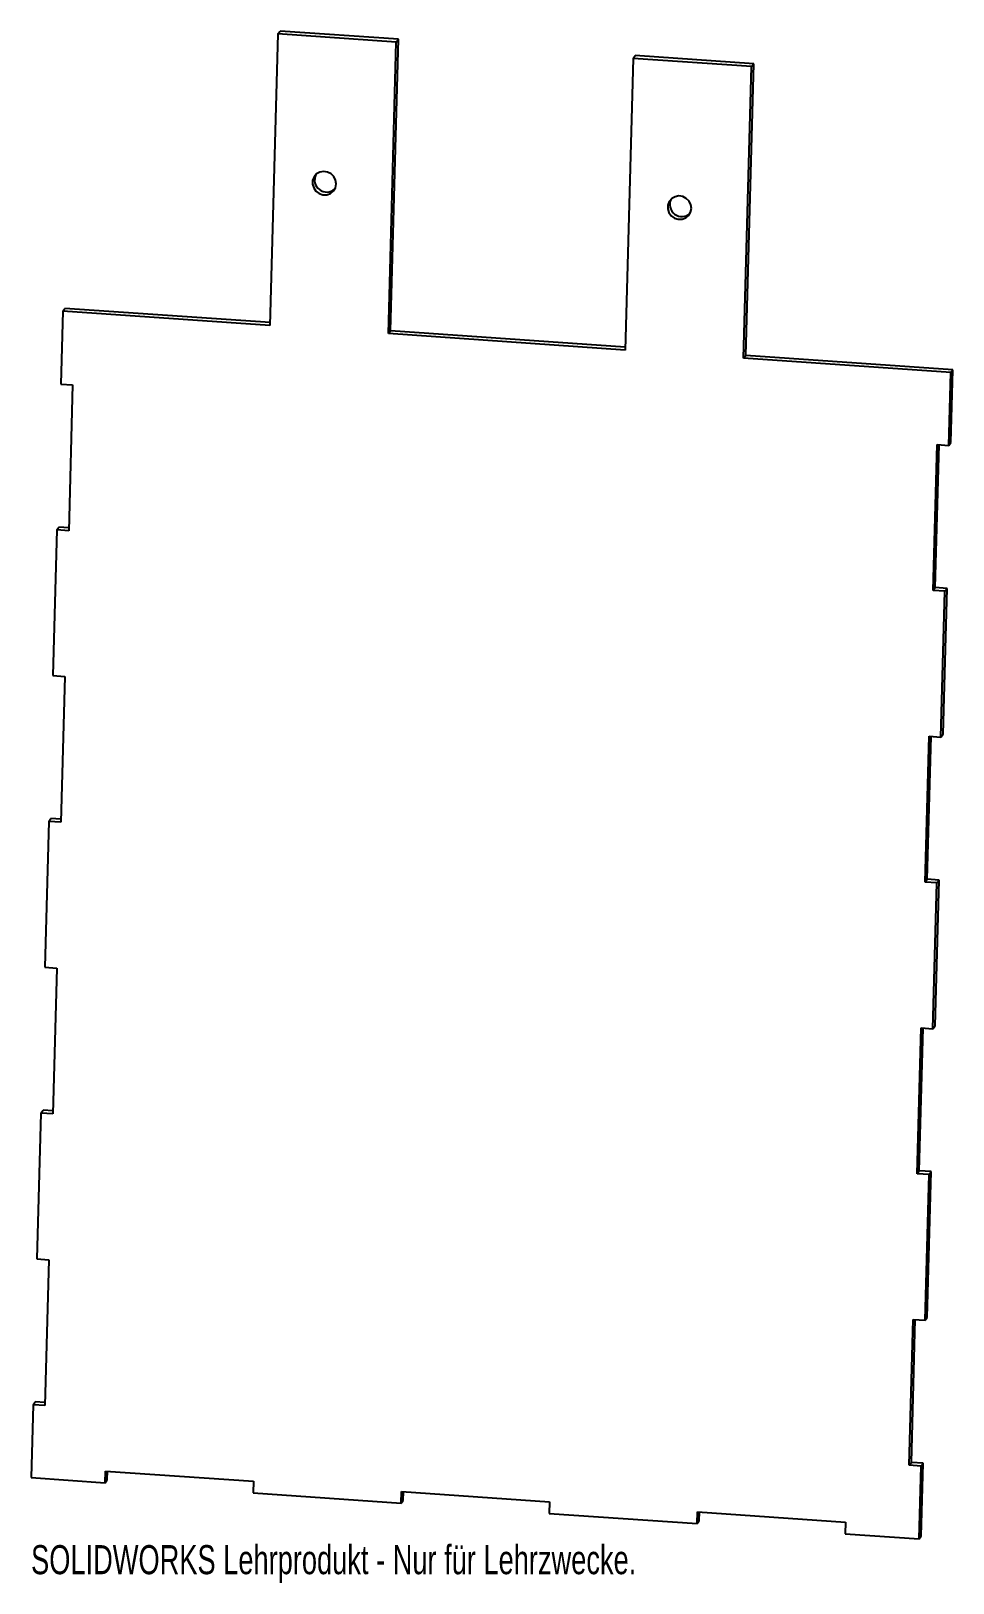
# Model space of a CAD drawing. Header units: millimetres. Extents: x 0 to 153, y -18 to 240.
import ezdxf

# ---------------------------------------------------------------- set-up
doc = ezdxf.new("R2010")
doc.units = ezdxf.units.MM
doc.styles.add('SLDTEXTSTYLE0', font='TXT', dxfattribs={"width": 0.7})

msp = doc.modelspace()

# ---------------------------------------------------------------- linework, layer by layer
at = {"color": 7, "linetype": 'Continuous', "lineweight": 25}
for p, q in [((40.67, 239.58), (41.02, 240.05)), ((60.7, 238.69), (41.02, 240.05)), ((40.67, 239.58), (39.35, 191.09)), ((60.35, 238.22), (40.67, 239.58)), ((59.03, 189.73), (60.35, 238.22)), ((59.38, 190.2), (60.7, 238.69)), ((60.35, 238.22), (60.7, 238.69)), ((99.71, 235.49), (98.39, 187.01)), ((99.71, 235.49), (100.06, 235.96)), ((119.38, 234.13), (99.71, 235.49)), ((119.74, 234.6), (100.06, 235.96)), ((118.07, 185.65), (119.38, 234.13)), ((118.42, 186.11), (119.74, 234.6)), ((119.38, 234.13), (119.74, 234.6)), ((4.92, 193.47), (5.27, 193.94)), ((39.37, 191.58), (5.27, 193.94)), ((4.92, 193.47), (4.59, 181.35)), ((39.35, 191.09), (4.92, 193.47)), ((59.03, 189.73), (59.38, 190.2)), ((98.39, 187.01), (59.03, 189.73)), ((98.4, 187.5), (59.38, 190.2)), ((118.07, 185.65), (118.42, 186.11)), ((152.86, 183.73), (118.42, 186.11)), ((152.5, 183.26), (118.07, 185.65)), ((152.17, 171.14), (152.5, 183.26)), ((152.5, 183.26), (152.86, 183.73)), ((152.53, 171.61), (152.86, 183.73)), ((4.59, 181.35), (6.55, 181.22)), ((6.55, 181.22), (5.9, 156.97)), ((149.55, 147.03), (150.21, 171.28)), ((149.9, 147.5), (150.55, 171.25)), ((150.21, 171.28), (152.17, 171.14)), ((152.17, 171.14), (152.53, 171.61)), ((3.93, 157.11), (4.28, 157.58)), ((5.91, 157.47), (4.28, 157.58)), ((3.93, 157.11), (3.27, 132.87)), ((5.9, 156.97), (3.93, 157.11)), ((149.55, 147.03), (149.9, 147.5)), ((151.87, 147.37), (149.9, 147.5)), ((151.21, 123.12), (151.87, 147.37)), ((151.52, 146.9), (151.87, 147.37)), ((151.52, 146.9), (149.55, 147.03)), ((150.86, 122.66), (151.52, 146.9)), ((3.27, 132.87), (5.24, 132.73)), ((5.24, 132.73), (4.58, 108.49)), ((148.23, 98.55), (148.89, 122.79)), ((148.58, 99.02), (149.23, 122.77)), ((148.89, 122.79), (150.86, 122.66)), ((150.86, 122.66), (151.21, 123.12)), ((2.61, 108.62), (1.95, 84.38)), ((2.61, 108.62), (2.96, 109.09)), ((4.58, 108.49), (2.61, 108.62)), ((4.59, 108.98), (2.96, 109.09)), ((148.23, 98.55), (148.58, 99.02)), ((150.2, 98.41), (148.23, 98.55)), ((150.55, 98.88), (148.58, 99.02)), ((149.54, 74.17), (150.2, 98.41)), ((149.89, 74.64), (150.55, 98.88)), ((150.2, 98.41), (150.55, 98.88)), ((1.95, 84.38), (3.92, 84.25)), ((3.92, 84.25), (3.26, 60)), ((146.91, 50.06), (147.57, 74.31)), ((147.27, 50.53), (147.91, 74.28)), ((147.57, 74.31), (149.54, 74.17)), ((149.54, 74.17), (149.89, 74.64)), ((1.29, 60.14), (0.63, 35.9)), ((1.29, 60.14), (1.65, 60.61)), ((3.26, 60), (1.29, 60.14)), ((3.27, 60.49), (1.65, 60.61)), ((146.91, 50.06), (147.27, 50.53)), ((148.88, 49.93), (146.91, 50.06)), ((149.23, 50.4), (147.27, 50.53)), ((148.22, 25.68), (148.88, 49.93)), ((148.58, 26.15), (149.23, 50.4)), ((148.88, 49.93), (149.23, 50.4)), ((0.63, 35.9), (2.6, 35.76)), ((2.6, 35.76), (1.94, 11.52)), ((145.6, 1.58), (146.25, 25.82)), ((146.25, 25.82), (148.22, 25.68)), ((148.22, 25.68), (148.58, 26.15)), ((145.95, 2.05), (146.59, 25.8)), ((-0.02, 11.65), (-0.35, -0.47)), ((-0.02, 11.65), (0.33, 12.12)), ((1.94, 11.52), (-0.02, 11.65)), ((1.96, 12.01), (0.33, 12.12)), ((11.95, -1.32), (12, 0.62)), ((12, 0.62), (36.6, -1.08)), ((12.3, -0.85), (12.34, 0.6)), ((145.6, 1.58), (145.95, 2.05)), ((147.56, 1.44), (145.6, 1.58)), ((147.92, 1.91), (145.95, 2.05)), ((147.23, -10.68), (147.56, 1.44)), ((147.56, 1.44), (147.92, 1.91)), ((147.59, -10.21), (147.92, 1.91)), ((-0.35, -0.47), (11.95, -1.32)), ((11.95, -1.32), (12.3, -0.85)), ((36.6, -1.08), (36.54, -3.02)), ((36.54, -3.02), (61.14, -4.72)), ((61.14, -4.72), (61.19, -2.78)), ((61.14, -4.72), (61.49, -4.26)), ((61.19, -2.78), (85.79, -4.49)), ((61.49, -4.26), (61.53, -2.81)), ((85.79, -4.49), (85.74, -6.43)), ((85.74, -6.43), (110.34, -8.13)), ((110.34, -8.13), (110.39, -6.19)), ((110.34, -8.13), (110.69, -7.66)), ((110.39, -6.19), (134.99, -7.89)), ((110.69, -7.66), (110.73, -6.21)), ((134.99, -7.89), (134.94, -9.83)), ((134.94, -9.83), (147.23, -10.68)), ((147.23, -10.68), (147.59, -10.21))]:
    msp.add_line(p, q, dxfattribs=at)
at = {"color": 7, "linetype": 'Continuous', "lineweight": 25, "flags": 128}
for points in [[(50.34, 214.62), (50.25, 215.26), (49.96, 215.84), (49.5, 216.31), (48.91, 216.6), (48.26, 216.7), (47.63, 216.59), (47.08, 216.28), (46.67, 215.8), (46.44, 215.21), (46.43, 214.57), (46.62, 213.95), (47, 213.42), (47.54, 213.03), (48.16, 212.83), (48.81, 212.84), (49.41, 213.06), (49.9, 213.46), (50.22, 214), (50.34, 214.62)], [(109.38, 210.53), (109.29, 211.17), (109, 211.75), (108.53, 212.22), (107.94, 212.52), (107.3, 212.62), (106.67, 212.5), (106.12, 212.19), (105.7, 211.71), (105.48, 211.12), (105.46, 210.49), (105.65, 209.87), (106.04, 209.34), (106.57, 208.95), (107.19, 208.75), (107.84, 208.76), (108.44, 208.97), (108.93, 209.37), (109.25, 209.91), (109.38, 210.53)]]:
    msp.add_lwpolyline(points, dxfattribs=at)
at = {"color": 7, "linetype": 'Continuous', "lineweight": 25}
for centre in [(48.78, 215.29), (107.81, 211.21)]:
    msp.add_arc(centre, 2.01, 153.8331, 312.1892, dxfattribs=at)

# ---------------------------------------------------------------- texts
at = {"color": 7, "linetype": 'Continuous', "insert": (-0.35, -11.7), "char_height": 4.8336, "attachment_point": 1, "style": 'SLDTEXTSTYLE0'}
msp.add_mtext('SOLIDWORKS Lehrprodukt - Nur für Lehrzwecke.', dxfattribs=at)

doc.saveas('drawing.dxf')
